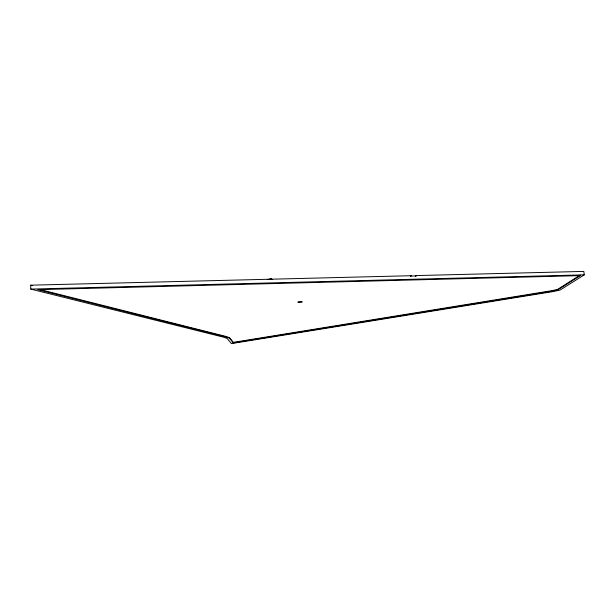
<?xml version="1.0" encoding="UTF-8"?>
<svg xmlns="http://www.w3.org/2000/svg" width="615" height="615" viewBox="0 0 615 615"><rect width="100%" height="100%" fill="white"/><g stroke="black" fill="none" stroke-linecap="round" stroke-linejoin="round"><path stroke-width="0.92" d="M271.107 279.479L271.253 278.941L271.246 279.356M415.425 276.435L416.086 275.582L583.812 271.407L584.25 274.859L560.042 290.08L552.677 291.641L231.432 343.593L227.127 338.411L223.506 337.158L30.758 289.096L30.75 285.183L411.051 275.712L410.674 276.496M415.786 276.32L416.086 275.582M410.651 276.189L411.051 275.712M39.621 289.457L225.751 336.39L229.526 337.712L233.3 342.371L551.424 290.734L557.559 289.427L580.206 275.028L580.283 275.628L557.62 289.988L551.486 291.295L233.323 342.839L229.541 338.196L225.774 336.882L37.761 289.665L580.283 275.628M267.271 279.548L271.223 278.918M268.763 279.464L270.654 279.164M411.081 276.02L416.117 275.897M30.758 289.096L584.25 274.859M30.75 285.183L32.61 285.66M270.938 278.964L272.706 279.641M557.559 289.427L557.62 289.988M233.3 342.371L233.323 342.839M298.367 302.372A2.222 0.423 -3.6 0 0 302.15 302.019A2.222 0.423 -3.6 0 0 299.697 301.596A2.222 0.423 -3.6 0 0 298.367 302.372"/></g></svg>
